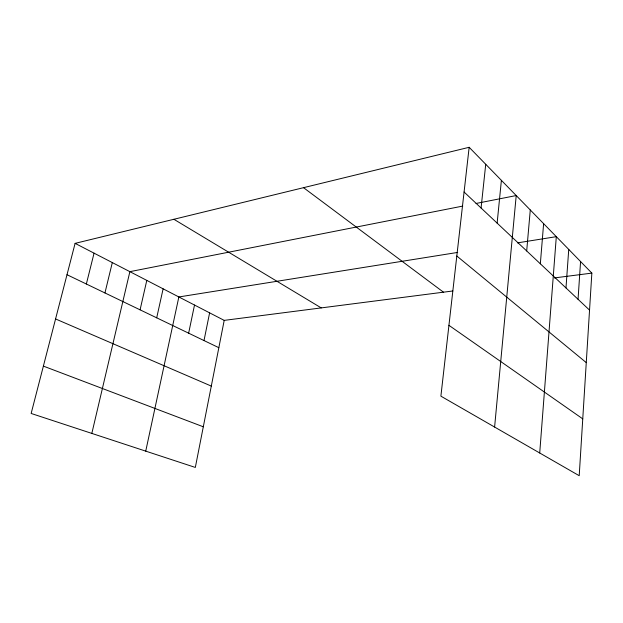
<?xml version="1.0" encoding="UTF-8"?>
<svg xmlns="http://www.w3.org/2000/svg" width="623" height="623" viewBox="0 0 623 623"><rect width="100%" height="100%" fill="white"/><g stroke="black" fill="none" stroke-linecap="round" stroke-linejoin="round"><path stroke-width="0.93" d="M469.158 147.293L591.85 273.108L579.211 475.707L440.889 396.158L469.158 147.293L75.103 243.367L31.15 413.462L195.326 467.437L224.202 320.378L452.82 290.98M578.051 299.297L580.574 261.543M565.98 287.935L568.744 249.41M539.713 452.991L556.308 236.662L517.487 242.869M540.336 263.794L543.622 223.649M526.692 250.952L530.274 209.967M494.607 427.051L516.218 195.552L476.034 203.464M497.131 223.12L501.39 180.343M481.073 208.012L485.73 164.285M204.009 340.563L209.616 312.847M188.644 333.18L194.508 305.044M145.735 451.13L178.856 296.961L457.695 252.416M156.7 317.823L163.117 288.831M140.082 309.833L146.794 280.397M91.83 433.413L129.872 271.659L462.772 206.081M104.944 292.95L112.311 262.587M86.348 284.01L94.065 253.164M554.361 277.928L591.85 273.108M43.384 366.114L203.308 426.786M55.572 318.96L211.298 386.089M67.004 274.712L218.837 347.689M75.103 243.367L224.202 320.378M173.895 219.28L321.227 307.902M448.934 325.323L582.754 418.866M303.533 187.679L443.483 292.187M456.807 256.006L586.266 362.609M464.08 192.009L589.545 310.114"/></g></svg>
